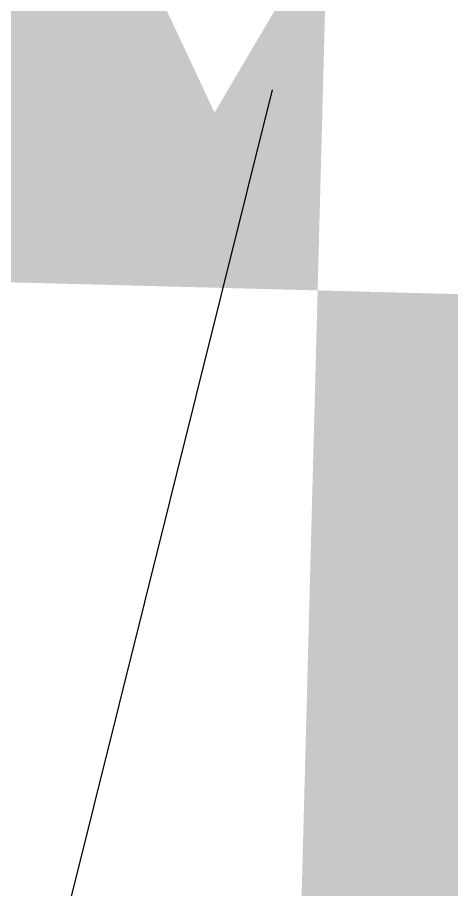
# Model space of a CAD drawing. Extents: x 302512 to 1034855, y -184136 to 410364.
# Drawn here: x 446590 to 450131, y -21027 to -13910 of the extents above; entities that cross this region are included whole.
import ezdxf

# ---------------------------------------------------------------- set-up
doc = ezdxf.new("R2010")
doc.units = 0
doc.header["$MEASUREMENT"] = 0
doc.linetypes.add('ACAD_ISO04W100', pattern=[30.5, 24, -3, 0.5, -3])
doc.layers.add('红线', color=20, linetype='Continuous')

msp = doc.modelspace()

# ---------------------------------------------------------------- hatches: boundary and pattern name
at = {"linetype": 'ByBlock', "lineweight": 5}
h = msp.add_hatch(color=256, dxfattribs=at)
h.paths.add_polyline_path([(449237.8332280766, -10247.49772148626), (447442.2985553395, -10200.03156494396), (447475.0090455662, -8962.66955118673), (449270.5437183033, -9010.13570772903)], flags=16)
h.paths.add_polyline_path([(446474.5732798229, -11002.26743065612), (448197.9207322251, -14686.67290019291), (450305.0522746693, -11103.52869772213)], flags=17)
edge = h.paths.add_edge_path()
edge.add_line((499629.4636816632, -17475.1051760246), (302511.8760555636, -12264.17027913826))
edge.add_line((449253.6531622063, -8001.501545720268), (445943.9728309761, -133199.0362653066))

# ---------------------------------------------------------------- linework, layer by layer
at = {"layer": '红线', "linetype": 'ACAD_ISO04W100', "ltscale": 300}
msp.add_lwpolyline([(450881.0983727355, -5620.913137387019), (443713.8997558702, -34380.09461581695, 0.4256133479045488), (453842.4528967554, -48636.84445918025, 0.3716573154626005)], format="xyb", dxfattribs=at)

doc.saveas('drawing.dxf')
